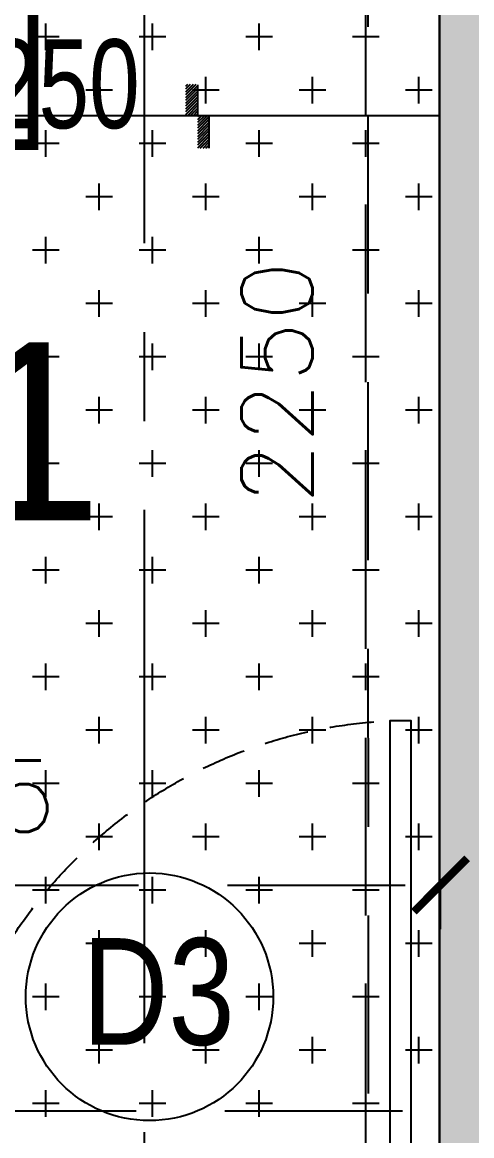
# Model space of a CAD drawing. Header units: millimetres. Extents: x 1135099 to 1230264, y -5736945 to -5695799.
# Drawn here: x 1214424 to 1215056, y -5713983 to -5712417 of the extents above; entities that cross this region are included whole.
import ezdxf
from ezdxf.enums import TextEntityAlignment as Align
from ezdxf.lldxf.tags import DXFTag

# ---------------------------------------------------------------- set-up
doc = ezdxf.new("R2010")
doc.units = ezdxf.units.MM
doc.header["$LTSCALE"] = 1000
doc.header["$MEASUREMENT"] = 0
for name, pattern in [('3BHK-A$0$$1$HIDDEN', [0.375, 0.25, -0.125]), ('3BHK-A$0$AUDIT_D_120904163729-0', [0]), ('AUDIT_D_120904163729-0', [0]), ('T8(T9 IS SIMILAR) - DIMENSION & TEXTING$0$HIDDEN', [0.375, 0.25, -0.125]), ('T8(T9 IS SIMILAR) - DIMENSION & TEXTING$1$AUDIT_D_120904163729-0', [0]), ('T8(T9 IS SIMILAR)$0$$0$HIDDEN', [0.375, 0.25, -0.125]), ('T8_REFUGE COLUMNS$0$CENTER2', [1.125, 0.75, -0.125, 0.125, -0.125])]:
    doc.linetypes.add(name, pattern=pattern)
doc.layers.get('0').update_dxf_attribs({"linetype": 'AUDIT_D_120904163729-0'})
for name, color, linetype in [('3BHK-A$0$$0$A-DOOR-FULL', 2, 'Continuous'), ('3BHK-A$0$$1$ELEV.', 5, 'Continuous'), ('3BHK-A$0$A-HATCH -160', 251, '3BHK-A$0$AUDIT_D_120904163729-0'), ('3BHK-A$0$a-tile drop', 3, 'Continuous'), ('3BHK-A$0$A-TOI SUNK 50MM', 8, 'Continuous'), ('3BHK-A$0$APT PLANS-typ$0$TILEDROP', 3, 'Continuous'), ('T8(T9 IS SIMILAR) - DIMENSION & TEXTING$0$A-DIMENSIONS', 2, 'T8(T9 IS SIMILAR) - DIMENSION & TEXTING$0$HIDDEN'), ('T8(T9 IS SIMILAR) - DIMENSION & TEXTING$0$A-PLUMBING', 7, 'T8(T9 IS SIMILAR) - DIMENSION & TEXTING$1$AUDIT_D_120904163729-0'), ('T8(T9 IS SIMILAR) - DIMENSION & TEXTING$0$A-RSP COMMENTS', 30, 'T8(T9 IS SIMILAR) - DIMENSION & TEXTING$1$AUDIT_D_120904163729-0'), ('T8(T9 IS SIMILAR) - DIMENSION & TEXTING$1$a-window-no', 125, 'Continuous'), ('T8(T9 IS SIMILAR)$0$S-BEAM', 20, 'T8(T9 IS SIMILAR)$0$$0$HIDDEN'), ('T8_REFUGE COLUMNS$0$A-CENTERLINE', 193, 'T8_REFUGE COLUMNS$0$CENTER2'), ('T8_TYPICAL COLUMNS$0$A-RCC COLS', 3, 'Continuous')]:
    doc.layers.add(name, color=color, linetype=linetype)
for name, color, linetype, lineweight in [('3BHK-A$0$$1$A-WALL- 160', 6, 'Continuous', 30), ('T8(T9 IS SIMILAR) - DIMENSION & TEXTING$0$U-TI-WS-HOT', 1, 'T8(T9 IS SIMILAR) - DIMENSION & TEXTING$0$DASHDOT', 30), ('T8(T9 IS SIMILAR) - DIMENSION & TEXTING$1$a-TEXT -R SIZE', 4, 'Continuous', 0), ('T8(T9 IS SIMILAR)$0$D&W', 8, 'Continuous', 25)]:
    doc.layers.add(name, color=color, linetype=linetype, lineweight=lineweight)
doc.styles.add('T8(T9 IS SIMILAR) - DIMENSION & TEXTING$0$Romans 1', font='romans.shx', dxfattribs={"height": 100})
doc.styles.add('T8(T9 IS SIMILAR) - DIMENSION & TEXTING$1$ARIAL ARROW', font='swisscl.ttf')
doc.styles.add('T8(T9 IS SIMILAR) - DIMENSION & TEXTING$1$LODHA STANDERD', font='sanss___.ttf')
tags = doc.linetypes.add('T8(T9 IS SIMILAR) - DIMENSION & TEXTING$0$DASHDOT', pattern=[1, 0.5, -0.25, 0, -0.25]).pattern_tags.tags
tags[10:11] = [DXFTag(74, 4), DXFTag(75, 0), DXFTag(340, '0'), DXFTag(46, 1.0), DXFTag(50, 0.0), DXFTag(44, 0.0), DXFTag(45, 0.0)]
tags[8:9] = [DXFTag(74, 4), DXFTag(75, 0), DXFTag(340, '0'), DXFTag(46, 1.0), DXFTag(50, 0.0), DXFTag(44, 0.0), DXFTag(45, 0.0)]
tags[6:7] = [DXFTag(74, 4), DXFTag(75, 0), DXFTag(340, '0'), DXFTag(46, 1.0), DXFTag(50, 0.0), DXFTag(44, 0.0), DXFTag(45, 0.0)]
tags[4:5] = [DXFTag(74, 4), DXFTag(75, 0), DXFTag(340, '0'), DXFTag(46, 1.0), DXFTag(50, 0.0), DXFTag(44, 0.0), DXFTag(45, 0.0)]
doc.dimstyles.new('T8(T9 IS SIMILAR) - DIMENSION & TEXTING$0$ALPINE S', dxfattribs={"dimscale": 0, "dimtxt": 100, "dimasz": 75, "dimexe": 0, "dimexo": 0, "dimgap": 75, "dimtad": 1, "dimdec": 0, "dimzin": 0, "dimdsep": 46, "dimtxsty": 'T8(T9 IS SIMILAR) - DIMENSION & TEXTING$0$Romans 1', "dimblk": 'T8(T9 IS SIMILAR) - DIMENSION & TEXTING$0$_ArchTick', "dimcen": 0.09, "dimclrd": 256, "dimclre": 256, "dimclrt": 7, "dimadec": 0, "dimazin": 0, "dimtfac": 1, "dimtdec": 0, "dimtofl": 0, "dimtmove": 1, "dimatfit": 0, "dimldrblk": 'T8(T9 IS SIMILAR) - DIMENSION & TEXTING$0$_Open90', "dimfxl": 1, "dimtolj": 1, "dimtzin": 0, "dimarcsym": 0})

# ---------------------------------------------------------------- blocks, each defined once
blk = doc.blocks.new('T8(T9 IS SIMILAR) - DIMENSION & TEXTING$0$_ArchTick')
at = {"color": 0, "linetype": 'ByBlock', "const_width": 0.15}
blk.add_lwpolyline([(-0.5, -0.5), (0.5, 0.5)], dxfattribs=at)
blk = doc.blocks.new('*D469')
at = {"layer": 'T8(T9 IS SIMILAR) - DIMENSION & TEXTING$0$A-DIMENSIONS', "linetype": 'T8(T9 IS SIMILAR) - DIMENSION & TEXTING$0$HIDDEN', "lineweight": -2, "transparency": 16777216}
for p, q in [((1214797.6, -5711799.1), (1214907, -5711799.1)), ((1214797.6, -5714048.8), (1214907, -5714048.8))]:
    blk.add_line(p, q, dxfattribs=at)
at = {"layer": 'T8(T9 IS SIMILAR) - DIMENSION & TEXTING$0$A-DIMENSIONS', "lineweight": -2, "transparency": 16777216}
blk.add_line((1214907, -5714048.8), (1214907, -5711799.1), dxfattribs=at)
at = {"layer": 'T8(T9 IS SIMILAR) - DIMENSION & TEXTING$0$A-DIMENSIONS', "linetype": 'ByBlock', "lineweight": -2, "transparency": 16777216, "xscale": 75, "yscale": 75, "zscale": 75}
for p, rotation in [((1214907, -5711799.1), 90), ((1214907, -5714048.8), 270)]:
    blk.add_blockref('T8(T9 IS SIMILAR) - DIMENSION & TEXTING$0$_ArchTick', p, dxfattribs=dict(at, rotation=rotation))
at = {"layer": 'T8(T9 IS SIMILAR) - DIMENSION & TEXTING$0$A-DIMENSIONS', "color": 7, "linetype": 'ByBlock', "transparency": 16777216, "insert": (1214782, -5712924), "char_height": 100, "attachment_point": 5, "rotation": 90, "style": 'T8(T9 IS SIMILAR) - DIMENSION & TEXTING$0$Romans 1'}
blk.add_mtext('\\A1;2250', dxfattribs=at)
blk = doc.blocks.new('T8(T9 IS SIMILAR) - DIMENSION & TEXTING$0$_Open90')
at = {"color": 0, "linetype": 'ByBlock', "lineweight": -2}
for p, q in [((-0.5, 0.5), (0, 0)), ((0, 0), (-1, 0)), ((0, 0), (-0.5, -0.5))]:
    blk.add_line(p, q, dxfattribs=at)
blk = doc.blocks.new('*D470')
at = {"layer": 'T8(T9 IS SIMILAR) - DIMENSION & TEXTING$0$A-DIMENSIONS', "linetype": 'T8(T9 IS SIMILAR) - DIMENSION & TEXTING$0$HIDDEN', "lineweight": -2, "transparency": 16777216}
for p, q in [((1213587.3, -5713692.7), (1213587.3, -5713630.7)), ((1215012.3, -5713692.7), (1215012.3, -5713630.7))]:
    blk.add_line(p, q, dxfattribs=at)
at = {"layer": 'T8(T9 IS SIMILAR) - DIMENSION & TEXTING$0$A-DIMENSIONS', "lineweight": -2, "transparency": 16777216}
blk.add_line((1213587.3, -5713630.7), (1215012.3, -5713630.7), dxfattribs=at)
at = {"layer": 'T8(T9 IS SIMILAR) - DIMENSION & TEXTING$0$A-DIMENSIONS', "linetype": 'ByBlock', "lineweight": -2, "transparency": 16777216, "xscale": 75, "yscale": 75, "zscale": 75, "rotation": 180}
blk.add_blockref('T8(T9 IS SIMILAR) - DIMENSION & TEXTING$0$_ArchTick', (1213587.3, -5713630.7), dxfattribs=at)
at = {"layer": 'T8(T9 IS SIMILAR) - DIMENSION & TEXTING$0$A-DIMENSIONS', "linetype": 'ByBlock', "lineweight": -2, "transparency": 16777216, "xscale": 75, "yscale": 75, "zscale": 75}
blk.add_blockref('T8(T9 IS SIMILAR) - DIMENSION & TEXTING$0$_ArchTick', (1215012.3, -5713630.7), dxfattribs=at)
at = {"layer": 'T8(T9 IS SIMILAR) - DIMENSION & TEXTING$0$A-DIMENSIONS', "color": 7, "linetype": 'ByBlock', "transparency": 16777216, "insert": (1214299.8, -5713505.7), "char_height": 100, "attachment_point": 5, "style": 'T8(T9 IS SIMILAR) - DIMENSION & TEXTING$0$Romans 1'}
blk.add_mtext('\\A1;1425', dxfattribs=at)
blk = doc.blocks.new('T8(T9 IS SIMILAR) - DIMENSION & TEXTING$1$WINDOW TAG')
at = {"layer": 'T8(T9 IS SIMILAR) - DIMENSION & TEXTING$1$a-window-no'}
blk.add_circle((0, 0), 174.1, dxfattribs=at)
at = {"layer": 'T8(T9 IS SIMILAR) - DIMENSION & TEXTING$1$a-window-no', "style": 'T8(T9 IS SIMILAR) - DIMENSION & TEXTING$1$LODHA STANDERD'}
blk.add_attdef('WINDOW', text='', height=150, dxfattribs=at).set_placement((11.3, 2.8), align=Align.MIDDLE_CENTER)
blk = doc.blocks.new('T8(T9 IS SIMILAR) - DIMENSION & TEXTING$0$A$C77D62699')
at = {"layer": 'T8(T9 IS SIMILAR) - DIMENSION & TEXTING$0$U-TI-WS-HOT', "ltscale": 0.1, "const_width": 15, "elevation": 1.8}
blk.add_lwpolyline([(7348.4, 2296), (7348.4, 2446.5), (6986.2, 2446.5), (6986.2, 1284.2), (6138.7, 1284.2)], dxfattribs=at)
at = {"layer": 'T8(T9 IS SIMILAR) - DIMENSION & TEXTING$0$A-RSP COMMENTS', "linetype": 'ByBlock', "insert": (6695.7, 1006.2, -0.5), "char_height": 250, "attachment_point": 1, "style": 'T8(T9 IS SIMILAR) - DIMENSION & TEXTING$0$Romans 1'}
blk.add_mtext_dynamic_manual_height_columns('{\\fArial|b0|i0|c0|p34;#1}', width=8653.055, gutter_width=500, heights=[0], dxfattribs=at)
blk = doc.blocks.new('T8_REFUGE COLUMNS')
at = {"layer": 'T8_REFUGE COLUMNS$0$A-CENTERLINE'}
blk.add_line((1214597.1, -5722853.5), (1214597.1, -5698299.6), dxfattribs=at)
blk = doc.blocks.new('T8_TYPICAL COLUMNS')
at = {"layer": 'T8_TYPICAL COLUMNS$0$A-RCC COLS', "linetype": 'ByBlock'}
blk.add_blockref('T8_REFUGE COLUMNS', (0, 0), dxfattribs=at)
blk = doc.blocks.new('*U678')
for points in [[(0, 0), (0, 670), (30, 670), (30, 0)], [(-40, 0), (0, 0), (0, -30), (10, -30), (10, -80), (-40, -80)], [(710, 0), (670, 0), (670, -30), (660, -30), (660, -80), (710, -80)]]:
    blk.add_lwpolyline(points, close=True)
at = {"color": 0, "linetype": 'ByBlock', "ltscale": 0.25}
blk.add_arc((-1, -0.4), 671, 0.0347, 87.627, dxfattribs=at)
blk = doc.blocks.new('3BHK-A$0$TILE DROP -x')
at = {"layer": '3BHK-A$0$APT PLANS-typ$0$TILEDROP'}
h = blk.add_hatch(dxfattribs=at)
h.set_pattern_fill('ACET-2D-ANSI31', color=8, scale=90, angle=90, style=0)
h.set_pattern_definition([(135, (-851695.914, 5365039.183), (-7.954951288, -7.954951288), [])])
h.paths.add_polyline_path([(-58323.9, -19205.9), (-58323.9, -19023.7), (-58261.5, -19023.7), (-58261.5, -19205.9)])
edge = h.paths.add_edge_path()
edge.add_line((-58323.9, -19381.2), (-58393.7, -19381.2))
edge.add_line((-58323.9, -19205.9), (-58323.9, -19381.2))
edge.add_line((-58393.1, -19205.9), (-58323.9, -19205.9))
edge.add_line((-58393.1, -19381.2), (-58393.1, -19205.9))
at = {"layer": '3BHK-A$0$APT PLANS-typ$0$TILEDROP', "color": 1}
blk.add_line((-58153.9, -19205.9), (-58434, -19205.9), dxfattribs=at)
at = {"layer": '3BHK-A$0$APT PLANS-typ$0$TILEDROP', "color": 20, "const_width": 10}
for points in [[(-58261.5, -19205.9), (-58261.5, -19023.7)], [(-58323.9, -19381.2), (-58323.9, -19205.9)], [(-58323.9, -19205.9), (-58261.5, -19205.9)]]:
    blk.add_lwpolyline(points, dxfattribs=at)
blk = doc.blocks.new('3BHK-A')
at = {"layer": '3BHK-A$0$A-HATCH -160', "linetype": 'ByBlock'}
h = blk.add_hatch(dxfattribs=at)
h.set_pattern_fill('ZIGZAG', color=256, scale=250)
h.set_pattern_definition([(9e-15, (1e-08, 0), (31.25, 31.25), [31.25, -31.25]), (90, (31.25, 0), (-31.25, 31.25), [31.25, -31.25])])
h.paths.add_polyline_path([(1185182.8, -5714749.5), (1186532.7, -5714749.5), (1186532.7, -5714149.5), (1186632.7, -5714149.5), (1186632.7, -5714749.5), (1188712.7, -5714749.5), (1188712.7, -5714049.5), (1189032.5, -5714049.5), (1189032.5, -5714149.5), (1188812.7, -5714149.5), (1188812.7, -5715449.5), (1189032.5, -5715449.5), (1189032.5, -5715549.5), (1188712.7, -5715549.5), (1188712.7, -5714849.5), (1186632.7, -5714849.5), (1186632.7, -5715664.5), (1186532.7, -5715664.5), (1186532.7, -5714849.5), (1185182.8, -5714849.5)])
h.paths.add_polyline_path([(1185182.8, -5713249.5), (1185782.7, -5713249.5), (1185782.7, -5713149.5), (1185182.8, -5713149.5)])
h.paths.add_polyline_path([(1186532.7, -5710699.5), (1186632.7, -5710699.5), (1186632.7, -5713249.5), (1186532.7, -5713249.5)])
h.paths.add_polyline_path([(1186532.7, -5717399.5), (1186632.7, -5717399.5), (1186632.7, -5716414.5), (1186532.7, -5716414.5)])
h.paths.add_polyline_path([(1194902.2, -5715375), (1194082.3, -5715375), (1194082.3, -5715475), (1194902.2, -5715475)])
h.paths.add_polyline_path([(1195782.2, -5715375), (1196682.2, -5715375), (1196682.2, -5715475), (1195782.2, -5715475)])
h.paths.add_polyline_path([(1194132.5, -5714149.9), (1196532.4, -5714149.9), (1196532.4, -5714049.9), (1194132.5, -5714049.9)])
h.paths.add_polyline_path([(1197432.4, -5711800.2), (1197532.4, -5711800.2), (1197532.4, -5714149.9), (1197432.4, -5714149.9)])
h.paths.add_polyline_path([(1198282.4, -5714149.9), (1198958.7, -5714149.9), (1198958.7, -5714049.9), (1198282.4, -5714049.9)])
h.paths.add_polyline_path([(1196871.9, -5720208.6), (1196082.2, -5720209.7), (1196082.3, -5720109.7), (1196082.2, -5720109.7), (1196182.2, -5720109.7), (1196871.9, -5720108.6)])
h.paths.add_polyline_path([(1193397.2, -5709939.9), (1193882.3, -5709939.6), (1193882.3, -5710040.1), (1193397.3, -5710040.1)])
h.paths.add_polyline_path([(1186632.7, -5708554.7), (1187192.3, -5708554.8), (1187192.3, -5708654.7), (1186632.7, -5708654.7)])
h.paths.add_polyline_path([(1194182.3, -5715724), (1194082.3, -5715724), (1194082.3, -5715474), (1194182.3, -5715474)])
at = {"layer": '3BHK-A$0$A-TOI SUNK 50MM'}
h = blk.add_hatch(dxfattribs=at)
h.set_pattern_fill('CROSS', color=256, scale=300, style=0)
h.set_pattern_definition([(9e-15, (-0.65, 1286.84), (75, 75), [37.5, -112.5]), (90, (18.1, 1268.09), (-75, 75), [37.5, -112.5])])
h.paths.add_polyline_path([(1197532.4, -5711799.2), (1198958.7, -5711799.2), (1198958.7, -5714049.9), (1197532.4, -5714049.9)])
at = {"layer": '3BHK-A$0$$1$A-WALL- 160', "linetype": 'ByBlock'}
blk.add_line((1197532.4, -5714149.9, 0), (1197532.4, -5711800.2, 0), dxfattribs=at)
at = {"layer": '3BHK-A$0$$1$ELEV.'}
blk.add_line((1197532.3, -5712549.2, -0.5), (1198958.7, -5712549.2, -0.5), dxfattribs=at)
at = {"layer": '3BHK-A$0$$0$A-DOOR-FULL', "linetype": '3BHK-A$0$$1$HIDDEN'}
blk.add_blockref('*U678', (1197572.4, -5714069.9, 0), dxfattribs=at)
at = {"layer": '3BHK-A$0$a-tile drop', "xscale": 0.25, "yscale": 0.25, "zscale": 0.25, "rotation": 180}
blk.add_blockref('3BHK-A$0$TILE DROP -x', (1183291.5, -5717350.7, -0.5), dxfattribs=at)
blk = doc.blocks.new('T8(T9 IS SIMILAR)')
at = {"layer": 'T8(T9 IS SIMILAR)$0$S-BEAM'}
for p, q in [((1214911.4, -5711798.9, -0.6), (1214911.5, -5713948.5, -0.3)), ((1213585, -5713948.6, -0.3), (1218411.3, -5713948.2, -0.5))]:
    blk.add_line(p, q, dxfattribs=at)
at = {"layer": 'T8(T9 IS SIMILAR)$0$D&W', "linetype": 'ByBlock'}
blk.add_blockref('T8_TYPICAL COLUMNS', (0, 0), dxfattribs=at)
at = {"layer": 'T8(T9 IS SIMILAR)$0$D&W', "linetype": 'ByBlock', "xscale": -1}
blk.add_blockref('3BHK-A', (2412544.6, 0, 0.5), dxfattribs=at)
blk = doc.blocks.new('T8(T9 IS SIMILAR) - DIMENSION & TEXTING')
at = {"layer": 'T8(T9 IS SIMILAR) - DIMENSION & TEXTING$0$A-PLUMBING', "linetype": 'ByBlock'}
blk.add_blockref('T8(T9 IS SIMILAR) - DIMENSION & TEXTING$0$A$C77D62699', (1207452.3, -5713874), dxfattribs=at)
at = {"layer": 'T8(T9 IS SIMILAR) - DIMENSION & TEXTING$1$a-window-no'}
ref = blk.add_blockref('T8(T9 IS SIMILAR) - DIMENSION & TEXTING$1$WINDOW TAG', (1214602.6, -5713787.9), dxfattribs=at)
ref.add_attrib('WINDOW', 'D3', dxfattribs={"height": 150, "style": 'T8(T9 IS SIMILAR) - DIMENSION & TEXTING$1$LODHA STANDERD', "width": 0.8}).set_placement((1214615.3, -5713780.4), align=Align.MIDDLE_CENTER)
at = {"layer": 'T8(T9 IS SIMILAR) - DIMENSION & TEXTING$1$a-TEXT -R SIZE', "color": 2, "style": 'T8(T9 IS SIMILAR) - DIMENSION & TEXTING$1$ARIAL ARROW'}
blk.add_text('1425X2250', height=125, dxfattribs=at).set_placement((1213933.4, -5712566.5))
at = {"layer": 'T8(T9 IS SIMILAR) - DIMENSION & TEXTING$0$A-DIMENSIONS', "linetype": 'ByBlock'}
dim = blk.add_linear_dim(base=(1214907, -5711799.1), p1=(1214797.6, -5714048.8), p2=(1214797.6, -5711799.1), angle=270, dimstyle='T8(T9 IS SIMILAR) - DIMENSION & TEXTING$0$ALPINE S', override={"dimscale": 1, "dimfxl": 5, "dimarcsym": 1}, dxfattribs=at)
dim.commit()
dim.dimension.update_dxf_attribs({"geometry": '*D469', "text_midpoint": (1214782, -5712924)})
dim = blk.add_linear_dim(base=(1215012.3, -5713630.7), p1=(1213587.3, -5713692.7), p2=(1215012.3, -5713692.7), dimstyle='T8(T9 IS SIMILAR) - DIMENSION & TEXTING$0$ALPINE S', override={"dimscale": 1, "dimfxl": 5, "dimarcsym": 1}, dxfattribs=at)
dim.commit()
dim.dimension.update_dxf_attribs({"geometry": '*D470', "text_midpoint": (1214299.8, -5713505.7)})

msp = doc.modelspace()

# ---------------------------------------------------------------- block references
at = {"linetype": 'ByBlock'}
msp.add_blockref('T8(T9 IS SIMILAR)', (-1.4, 0.2, -0.6), dxfattribs=at)

# ---------------------------------------------------------------- next in the draw order: block references
msp.add_blockref('T8(T9 IS SIMILAR) - DIMENSION & TEXTING', (0, 0), dxfattribs=at)

doc.saveas('drawing.dxf')
